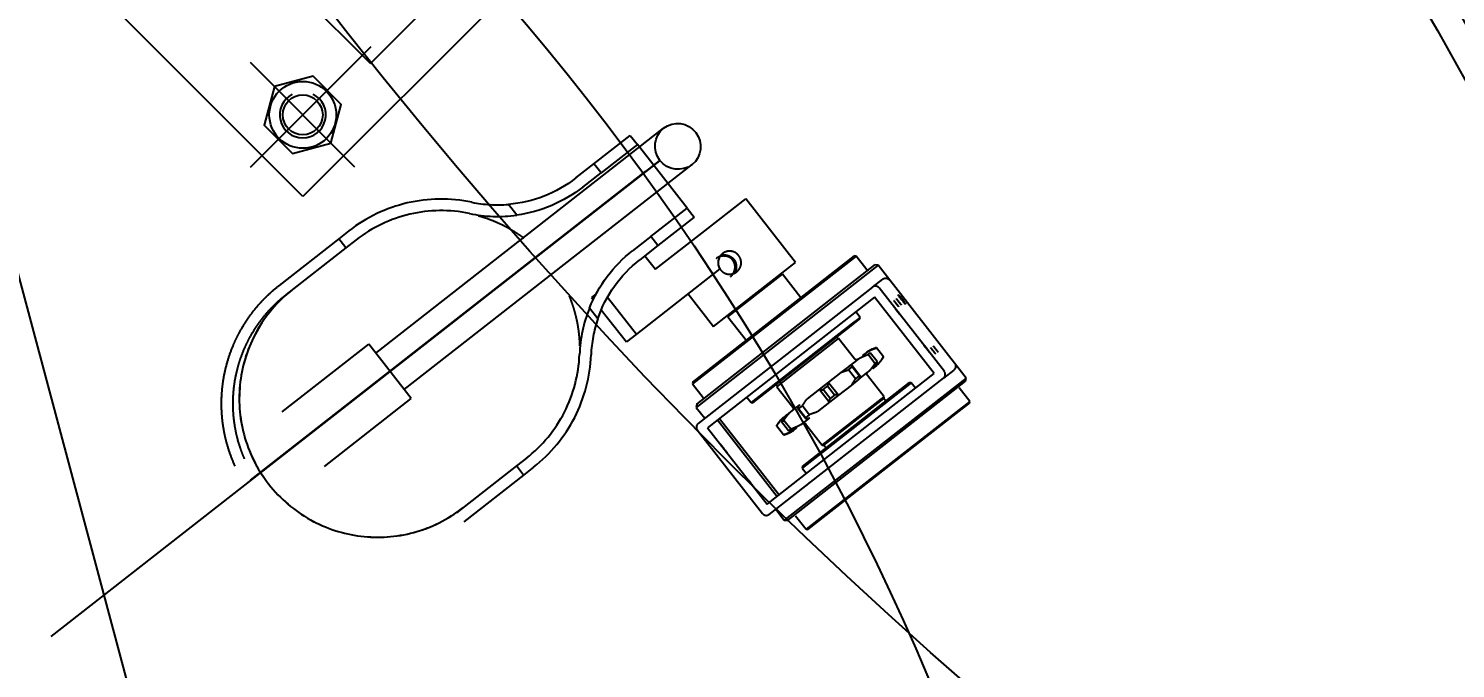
# Model space of a CAD drawing. Header units: millimetres. Extents: x 10462777 to 22643323, y 453826 to 1389191.
# Drawn here: x 11306589 to 11307208, y 595340 to 595618 of the extents above; entities that cross this region are included whole.
import ezdxf

# ---------------------------------------------------------------- set-up
doc = ezdxf.new("R2010")
doc.units = ezdxf.units.MM
doc.header["$LTSCALE"] = 200
doc.header["$MEASUREMENT"] = 0
doc.header["$PDMODE"] = 35
doc.header["$PDSIZE"] = -5
for name, pattern in [('CENTER', [2, 1.25, -0.25, 0.25, -0.25]), ('DASHED', [3.5, 2, -1.5]), ('HIDDEN', [3.75, 2.5, -1.25]), ('PHANTOM', [2.5, 1.25, -0.25, 0.25, -0.25, 0.25, -0.25])]:
    doc.linetypes.add(name, pattern=pattern)
doc.layers.get('DEFPOINTS').update_dxf_attribs({"linetype": 'CONTINUOUS'})
for name, color, linetype in [('1', 1, 'CENTER'), ('7', 7, 'CONTINUOUS'), ('CENTER', 1, 'CONTINUOUS'), ('H', 30, 'CONTINUOUS'), ('HIDDEN', 7, 'HIDDEN')]:
    doc.layers.add(name, color=color, linetype=linetype)
doc.layers.add('203', color=7, linetype='CONTINUOUS', true_color=0xffffff)
doc.layers.add('LAYOUT', color=8, linetype='CONTINUOUS', lineweight=25)
doc.styles.get("Standard").update_dxf_attribs({"font": 'SYMBOL'})
doc.dimstyles.new('ROMANS', dxfattribs={"dimtxt": 2.5, "dimasz": 2.5, "dimexe": 1.25, "dimexo": 0.625, "dimtad": 1, "dimdec": 4, "dimdsep": 46, "dimlunit": 6, "dimtxsty": 'Standard', "dimcen": 2.5, "dimadec": 0, "dimazin": 0, "dimtfac": 1, "dimtdec": 4, "dimtmove": 0, "dimatfit": 3, "dimfxl": 1, "dimtolj": 1, "dimtzin": 0, "dimarcsym": 0})

# ---------------------------------------------------------------- blocks, each defined once
blk = doc.blocks.new('r710ic')
at = {"layer": 'LAYOUT', "color": 3}
blk.add_circle((272041.37, 104232.63), 2050.12, dxfattribs=at)
blk = doc.blocks.new('*D360')
at = {"layer": '7', "color": 1, "lineweight": -2, "transparency": 16777216}
for p, q in [((11304453.19, 596019.11), (11304722.57, 595821.31)), ((11307178.99, 594017.65), (11304752.79, 595799.12)), ((11307209.22, 593995.45), (11307239.45, 593973.26))]:
    blk.add_line(p, q, dxfattribs=at)
at = {"layer": '7', "color": 1, "transparency": 16777216}
for points in [[(11304726.27, 595826.35), (11304718.87, 595816.28), (11304752.79, 595799.12)], [(11307212.92, 594000.49), (11307205.52, 593990.41), (11307178.99, 594017.65)]]:
    blk.add_solid(points, dxfattribs=at)
at = {"layer": 'DEFPOINTS', "color": 0, "transparency": 16777216}
for p in [(11304752.79, 595799.12), (11307178.99, 594017.65)]:
    blk.add_point(p, dxfattribs=at)
at = {"layer": '7', "color": 4, "transparency": 16777216, "insert": (11304555.12, 595990.02), "char_height": 37.5, "attachment_point": 5, "rotation": 323.71145}
blk.add_mtext('\\A1;∅3,010', dxfattribs=at)
blk = doc.blocks.new('A$C08586AF6')
at = {"layer": '7', "color": 71, "linetype": 'PHANTOM'}
blk.add_circle((751, 751), 751, dxfattribs=at)
blk = doc.blocks.new('*D362')
at = {"layer": '7', "color": 1, "lineweight": -2, "transparency": 16777216}
blk.add_line((11306398.77, 595379.02), (11306172.38, 595590.14), dxfattribs=at)
at = {"layer": '7', "color": 1, "transparency": 16777216}
blk.add_solid([(11306176.64, 595594.71), (11306168.12, 595585.56), (11306144.95, 595615.71)], dxfattribs=at)
at = {"layer": 'DEFPOINTS', "color": 0, "transparency": 16777216}
for p in [(11306144.95, 595615.71), (11307243.45, 594591.35)]:
    blk.add_point(p, dxfattribs=at)
at = {"layer": '7', "color": 4, "transparency": 16777216, "insert": (11306348.95, 595475.9), "char_height": 37.5, "attachment_point": 5, "rotation": 317.00029}
blk.add_mtext('\\A1;∅1,502', dxfattribs=at)

msp = doc.modelspace()

# ---------------------------------------------------------------- linework, layer by layer
at = {"layer": '1', "color": 1, "linetype": 'CENTER'}
for p, q in [((11306685.72902, 595557.50695, 0), (11306738.05492, 595609.83285, 0)), ((11306730.98386, 595557.50695, 0), (11306685.72902, 595602.76178, 0))]:
    msp.add_line(p, q, dxfattribs=at)
at = {"layer": '203', "color": 251, "linetype": 'Continuous'}
for p, q in [((11306740.03223, 595476.84172, 0), (11306864.83914, 595574.35157, 0)), ((11306752.3457, 595461.08121, 0), (11306877.15261, 595558.59105, 0)), ((11306815.03006, 595522.74602, 0), (11306838.67072, 595541.21613, 0)), ((11306810.42019, 595519.1444, 0), (11306833.67041, 595537.30946, 0)), ((11306833.67041, 595537.30946, 0), (11306817.96995, 595525.04291, 0)), ((11306818.15205, 595525.18518, 0), (11306772.44677, 595489.47631, 0)), ((11306818.15205, 595525.18518, 0), (11306772.44677, 595489.47631, 0)), ((11306794.96193, 595507.06708, 0), (11306817.96995, 595525.04291, 0)), ((11306803.57541, 595513.79667, 0), (11306812.24365, 595520.56904, 0)), ((11306819.72809, 595526.41652, 0), (11306818.15205, 595525.18518, 0)), ((11306818.15205, 595525.18518, 0), (11306819.72809, 595526.41652, 0)), ((11306725.98762, 595453.17845, 0), (11306810.42019, 595519.1444, 0)), ((11306711.70382, 595442.01871, 0), (11306794.96193, 595507.06708, 0)), ((11306772.44677, 595489.47631, 0), (11306599.07328, 595354.02209, 0)), ((11306772.44677, 595489.47631, 0), (11306599.07328, 595354.02209, 0)), ((11306699.37768, 595451.42411, 0), (11306736.95387, 595480.78185, 0)), ((11306755.42407, 595457.14108, 0), (11306736.95387, 595480.78185, 0)), ((11306709.40068, 595440.21931, 0), (11306736.70048, 595461.54825, 0)), ((11306730.96969, 595457.07086, 0), (11306738.60627, 595463.03721, 0)), ((11306736.70048, 595461.54825, 0), (11306738.97543, 595463.32563, 0)), ((11306730.96969, 595457.07086, 0), (11306707.06802, 595438.39683, 0)), ((11306717.84787, 595427.78334, 0), (11306755.42407, 595457.14108, 0)), ((11306724.76707, 595452.22484, 0), (11306730.33951, 595456.57851, 0))]:
    msp.add_line(p, q, dxfattribs=at)
at = {"layer": '203', "color": 252, "linetype": 'PHANTOM'}
for p, q in [((11306834.60974, 595558.90327, 0), (11306850.37018, 595571.21667, 0)), ((11306850.37018, 595571.21667, 0), (11306853.44853, 595567.27656, 0)), ((11306853.44853, 595567.27656, 0), (11306837.68809, 595554.96316, 0)), ((11306874.99699, 595539.69579, 0), (11306853.44853, 595567.27656, 0)), ((11306826.76076, 595552.77098, 0), (11306834.60974, 595558.90327, 0)), ((11306837.68809, 595554.96316, 0), (11306834.60974, 595558.90327, 0)), ((11306829.83911, 595548.83087, 0), (11306837.68809, 595554.96316, 0)), ((11306801.20406, 595536.6889, 0), (11306797.59209, 595541.312, 0)), ((11306859.23655, 595527.38239, 0), (11306874.99699, 595539.69579, 0)), ((11306874.99699, 595539.69579, 0), (11306878.07534, 595535.75568, 0)), ((11306882.69286, 595529.84552, 0), (11306900.42336, 595543.6981, 0)), ((11306921.97182, 595516.11733, 0), (11306900.42336, 595543.6981, 0)), ((11306878.07534, 595535.75568, 0), (11306862.3149, 595523.44228, 0)), ((11306728.39825, 595529.8558, 0), (11306724.02456, 595526.4387, 0)), ((11306859.23655, 595527.38239, 0), (11306851.38757, 595521.2501, 0)), ((11306862.3149, 595523.44228, 0), (11306859.23655, 595527.38239, 0)), ((11306861.37496, 595513.19015, 0), (11306882.69286, 595529.84552, 0)), ((11306724.02456, 595526.4387, 0), (11306698.12068, 595506.20037, 0)), ((11306727.10291, 595522.49859, 0), (11306701.19903, 595502.26026, 0)), ((11306727.10291, 595522.49859, 0), (11306724.02456, 595526.4387, 0)), ((11306731.4766, 595525.91569, 0), (11306727.10291, 595522.49859, 0)), ((11306862.3149, 595523.44228, 0), (11306854.46592, 595517.30999, 0)), ((11306856.75744, 595519.10032, 0), (11306861.37496, 595513.19015, 0)), ((11306948.32169, 595518.9376, 0), (11306877.39972, 595463.52729, 0)), ((11306877.48589, 595464.22913, 0), (11306947.61985, 595519.02378, 0)), ((11306957.80283, 595514.92376, 0), (11306879.00064, 595453.35674, 0)), ((11306879.17299, 595454.76043, 0), (11306956.39914, 595515.09611, 0)), ((11306904.24132, 595502.26475, 0), (11306921.97182, 595516.11733, 0)), ((11306948.32169, 595518.9376, 0), (11306947.61985, 595519.02378, 0)), ((11306952.93922, 595513.02744, 0), (11306948.32169, 595518.9376, 0)), ((11306957.80283, 595514.92376, 0), (11306956.39914, 595515.09611, 0)), ((11306995.97439, 595466.0664, 0), (11306957.80283, 595514.92376, 0)), ((11306889.2389, 595513.38623, 0), (11306853.00774, 595485.07934, 0)), ((11306901.18092, 595499.23918, 0), (11306916.36949, 595511.10579, 0)), ((11306924.3732, 595500.86151, 0), (11306916.36949, 595511.10579, 0)), ((11306955.44042, 595505.46382, 0), (11306959.8627, 595508.91889, 0)), ((11306835.56982, 595502.54673, 0), (11306833.62108, 595501.02421, 0)), ((11306875.42876, 595502.59657, 0), (11306886.51083, 595488.41217, 0)), ((11306955.44042, 595505.46382, 0), (11306879.79134, 595446.36028, 0)), ((11306886.51083, 595488.41217, 0), (11306904.24132, 595502.26475, 0)), ((11306986.56861, 595468.87009, 0), (11306958.24778, 595505.1191, 0)), ((11306836.29079, 595491.77993, 0), (11306832.67882, 595496.40303, 0)), ((11306833.62108, 595501.02421, 0), (11306834.29699, 595500.15909, 0)), ((11306837.79469, 595495.68224, 0), (11306848.705, 595481.71768, 0)), ((11306840.48723, 595501.10486, 0), (11306853.00774, 595485.07934, 0)), ((11306956.32708, 595501.08041, 0), (11306883.83004, 595444.43952, 0)), ((11306892.72883, 595492.63569, 0), (11306901.18092, 595499.23918, 0)), ((11306982.18523, 595467.98349, 0), (11306956.32708, 595501.08041, 0)), ((11306892.72883, 595492.63569, 0), (11306900.73254, 595482.3914, 0)), ((11306946.18581, 595489.35007, 0), (11306902.76479, 595455.42586, 0)), ((11306946.16397, 595488.69849, 0), (11306949.95993, 595491.66422, 0)), ((11306950.04611, 595492.36607, 0), (11306946.18581, 595489.35007, 0)), ((11306950.04611, 595492.36607, 0), (11306948.1991, 595494.73013, 0)), ((11306949.95993, 595491.66422, 0), (11306950.04611, 595492.36607, 0)), ((11306853.00774, 595485.07934, 0), (11306848.705, 595481.71768, 0)), ((11306903.46664, 595455.33968, 0), (11306946.16397, 595488.69849, 0)), ((11306923.51162, 595469.7315, 0), (11306940.72533, 595483.18032, 0)), ((11306940.72533, 595483.18032, 0), (11306940.02348, 595483.2665, 0)), ((11306947.62083, 595474.35448, 0), (11306940.72533, 595483.18032, 0)), ((11306952.80281, 595477.13404, 0), (11306951.16207, 595475.85216, 0)), ((11306953.47142, 595476.26794, 0), (11306954.46627, 595477.0452, 0)), ((11306957.49029, 595473.17463, 0), (11306954.46627, 595477.0452, 0)), ((11306957.13759, 595479.13226, 0), (11306957.19223, 595479.17496, 0)), ((11306960.16161, 595475.26169, 0), (11306957.13759, 595479.13226, 0)), ((11306960.21323, 595475.30202, 0), (11306957.18921, 595479.17259, 0)), ((11306945.11901, 595471.1308, 0), (11306941.72866, 595468.48197, 0)), ((11306944.99351, 595469.64426, 0), (11306946.66501, 595470.95019, 0)), ((11306949.18798, 595474.30983, 0), (11306945.11902, 595471.13081, 0)), ((11306950.05168, 595466.91457, 0), (11306946.59036, 595471.34485, 0)), ((11306949.68903, 595467.07962, 0), (11306946.66501, 595470.95019, 0)), ((11306956.49544, 595472.39737, 0), (11306953.47142, 595476.26794, 0)), ((11306957.17407, 595471.53909, 0), (11306955.53333, 595470.2572, 0)), ((11306957.49029, 595473.17463, 0), (11306956.49544, 595472.39737, 0)), ((11306957.33589, 595471.66552, 0), (11306957.17407, 595471.53909, 0)), ((11306960.21625, 595475.30439, 0), (11306960.16161, 595475.26169, 0)), ((11306909.68819, 595411.3426, 0), (11306982.18523, 595467.98349, 0)), ((11306910.57485, 595406.95919, 0), (11306986.22393, 595466.06272, 0)), ((11306913.93258, 595462.24754, 0), (11306923.51162, 595469.7315, 0)), ((11306941.72866, 595468.48197, 0), (11306936.27795, 595464.22341, 0)), ((11306948.01753, 595465.7737, 0), (11306944.99351, 595469.64426, 0)), ((11306949.49027, 595465.53585, 0), (11306946.09992, 595462.88701, 0)), ((11306949.68903, 595467.07962, 0), (11306948.01753, 595465.7737, 0)), ((11306949.49028, 595465.53586, 0), (11306953.55924, 595468.71488, 0)), ((11306960.42677, 595457.96362, 0), (11306953.22343, 595467.18348, 0)), ((11306995.97439, 595466.0664, 0), (11306956.3676, 595435.12219, 0)), ((11306956.98739, 595434.33738, 0), (11306995.80204, 595464.66271, 0)), ((11306990.64621, 595469.51779, 0), (11306986.22393, 595466.06272, 0)), ((11306995.80204, 595464.66271, 0), (11306995.97439, 595466.0664, 0)), ((11306877.48589, 595464.22913, 0), (11306877.39972, 595463.52729, 0)), ((11306877.39972, 595463.52729, 0), (11306882.01724, 595457.61712, 0)), ((11306914.01876, 595462.94938, 0), (11306913.93258, 595462.24754, 0)), ((11306913.93258, 595462.24754, 0), (11306920.82809, 595453.42169, 0)), ((11306972.21024, 595463.99728, 0), (11306924.92892, 595427.05707, 0)), ((11306925.01509, 595427.75891, 0), (11306971.50839, 595464.08345, 0)), ((11306932.42356, 595461.21203, 0), (11306927.05163, 595457.01502, 0)), ((11306936.27795, 595464.22341, 0), (11306932.42356, 595461.21203, 0)), ((11306932.42356, 595461.21203, 0), (11306932.51101, 595461.19801, 0)), ((11306932.57033, 595460.98416, 0), (11306936.61483, 595455.80743, 0)), ((11306933.9755, 595461.03605, 0), (11306935.87579, 595462.52072, 0)), ((11306936.99952, 595457.16549, 0), (11306933.9755, 595461.03605, 0)), ((11306938.89981, 595458.65015, 0), (11306935.87579, 595462.52072, 0)), ((11306936.25356, 595464.08619, 0), (11306936.27795, 595464.22341, 0)), ((11306940.45615, 595458.76194, 0), (11306936.35733, 595464.0082, 0)), ((11306940.64921, 595458.62846, 0), (11306936.79482, 595455.61707, 0)), ((11306938.89981, 595458.65015, 0), (11306936.99952, 595457.16549, 0)), ((11306940.64921, 595458.62846, 0), (11306940.51017, 595458.63798, 0)), ((11306946.09992, 595462.88701, 0), (11306940.64921, 595458.62846, 0)), ((11306972.21024, 595463.99728, 0), (11306971.50839, 595464.08345, 0)), ((11306974.05725, 595461.63321, 0), (11306972.21024, 595463.99728, 0)), ((11306997.57531, 595455.89585, 0), (11306992.95778, 595461.80601, 0)), ((11306879.17299, 595454.76043, 0), (11306879.00064, 595453.35674, 0)), ((11306879.00064, 595453.35674, 0), (11306882.69463, 595448.62864, 0)), ((11306900.91778, 595457.78992, 0), (11306902.76479, 595455.42586, 0)), ((11306902.76479, 595455.42586, 0), (11306903.46664, 595455.33968, 0)), ((11306923.76597, 595454.44798, 0), (11306919.91223, 595451.43711, 0)), ((11306923.091, 595452.90409, 0), (11306926.4761, 595448.57136, 0)), ((11306923.36967, 595452.74987, 0), (11306924.98955, 595454.01546, 0)), ((11306926.39369, 595448.8793, 0), (11306923.36967, 595452.74987, 0)), ((11306928.01357, 595450.1449, 0), (11306924.98955, 595454.01546, 0)), ((11306936.79482, 595455.61707, 0), (11306931.42289, 595451.42006, 0)), ((11306933.63403, 595437.03083, 0), (11306960.42677, 595457.96362, 0)), ((11306934.33587, 595436.94466, 0), (11306960.3406, 595457.26177, 0)), ((11306934.33587, 595436.94466, 0), (11306960.3406, 595457.26177, 0)), ((11306960.3406, 595457.26177, 0), (11306960.42677, 595457.96362, 0)), ((11306961.2641, 595456.07974, 0), (11306960.3406, 595457.26177, 0)), ((11306991.76302, 595450.72028, 0), (11306997.48913, 595455.194, 0)), ((11306997.57531, 595455.89585, 0), (11306991.78486, 595451.37186, 0)), ((11306997.48913, 595455.194, 0), (11306997.57531, 595455.89585, 0)), ((11306888.22931, 595447.8766, 0), (11306914.08746, 595414.77968, 0)), ((11306889.09793, 595448.55525, 0), (11306914.95608, 595415.45832, 0)), ((11306916.01783, 595447.00599, 0), (11306916.92327, 595447.71339, 0)), ((11306919.04185, 595443.13542, 0), (11306916.01783, 595447.00599, 0)), ((11306918.10949, 595450.02865, 0), (11306916.77275, 595448.98427, 0)), ((11306919.94729, 595443.84282, 0), (11306916.92327, 595447.71339, 0)), ((11306919.91223, 595451.43711, 0), (11306918.07571, 595450.00226, 0)), ((11306928.13723, 595448.85302, 0), (11306924.28349, 595445.84215, 0)), ((11306928.01357, 595450.1449, 0), (11306926.39369, 595448.8793, 0)), ((11306926.43069, 595446.25069, 0), (11306933.63403, 595437.03083, 0)), ((11306991.78486, 595451.37186, 0), (11306926.65333, 595400.48553, 0)), ((11306927.35518, 595400.39935, 0), (11306991.76302, 595450.72028, 0)), ((11306879.44666, 595443.55292, 0), (11306907.76749, 595407.30391, 0)), ((11306883.83004, 595444.43952, 0), (11306909.68819, 595411.3426, 0)), ((11306916.86231, 595441.43257, 0), (11306913.83829, 595445.30314, 0)), ((11306919.94729, 595443.84282, 0), (11306919.04185, 595443.13542, 0)), ((11306921.08689, 595443.34469, 0), (11306921.14401, 595443.38932, 0)), ((11306922.44698, 595444.40732, 0), (11306921.14401, 595443.38932, 0)), ((11306956.3676, 595435.12219, 0), (11306917.17219, 595404.49938, 0)), ((11306918.57589, 595404.32702, 0), (11306956.98739, 595434.33738, 0)), ((11306933.63403, 595437.03083, 0), (11306934.33587, 595436.94466, 0)), ((11306934.33587, 595436.94466, 0), (11306935.25938, 595435.76262, 0)), ((11306800.98334, 595427.93596, 0), (11306775.07946, 595407.69763, 0)), ((11306805.35702, 595431.35305, 0), (11306800.98334, 595427.93596, 0)), ((11306804.06169, 595423.99585, 0), (11306800.98334, 595427.93596, 0)), ((11306925.01509, 595427.75891, 0), (11306924.92892, 595427.05707, 0)), ((11306804.06169, 595423.99585, 0), (11306778.15781, 595403.75752, 0)), ((11306808.43537, 595427.41294, 0), (11306804.06169, 595423.99585, 0)), ((11306924.92892, 595427.05707, 0), (11306926.77593, 595424.693, 0)), ((11306913.4782, 595409.22747, 0), (11306917.17219, 595404.49938, 0)), ((11306917.17219, 595404.49938, 0), (11306918.57589, 595404.32702, 0)), ((11306922.03581, 595406.39569, 0), (11306926.65333, 595400.48553, 0)), ((11306926.65333, 595400.48553, 0), (11306927.35518, 595400.39935, 0))]:
    msp.add_line(p, q, dxfattribs=at)
at = {"layer": '203', "color": 5, "linetype": 'DASHED'}
for p, q in [((11306685.76002, 595421.7492, 0), (11306863.06496, 595560.275, 0)), ((11306863.06496, 595560.275, 0), (11306685.76002, 595421.7492, 0)), ((11306685.76002, 595421.7492, 0), (11306857.1548, 595555.65747, 0)), ((11306685.76002, 595421.7492, 0), (11306843.36441, 595544.88324, 0))]:
    msp.add_line(p, q, dxfattribs=at)
at = {"layer": '203', "color": 1, "linetype": 'CENTER'}
for p, q in [((11306802.10384, 595512.64695, 0), (11306827.69408, 595532.64024, 0)), ((11306813.73022, 595521.73047, 0), (11306769.91296, 595487.49668, 0)), ((11306718.17965, 595447.07819, 0), (11306802.10384, 595512.64695, 0))]:
    msp.add_line(p, q, dxfattribs=at)
at = {"layer": '203', "color": 3, "linetype": 'Continuous'}
msp.add_line((11306777.74841, 595493.6184, 0), (11306808.42058, 595517.58213, 0), dxfattribs=at)
at = {"layer": '203', "color": 252, "linetype": 'PHANTOM', "extrusion": (0, 0, -1)}
for centre, radius, start, end in [((-11306792.8989, 595596.11218, 0), 55.00078, 231.99999996, 265.10502224), ((-11306792.8989, 595596.11218, 0), 60.00085, 231.99999996, 262.04372615), ((-11306888.32778, 595473.96878, 0), 60.00085, 21.95627407, 51.99999996), ((-11306888.32778, 595473.96878, 0), 55.00078, 18.89497775, 51.99999996), ((-11306948.40886, 595474.97015, 0), 1.00001, 231.99999996, 322), ((-11306954.01146, 595467.79915, 0), 1.00001, 322, 51.99999996), ((-11306920.04007, 595452.80602, 0), 1.00001, 142, 231.99999996), ((-11306925.64267, 595445.63502, 0), 1.00001, 51.99999996, 142)]:
    msp.add_arc(centre, radius, start, end, dxfattribs=at)
at = {"layer": '203', "color": 252, "linetype": 'PHANTOM'}
for centre, radius, start, end in [((11306768.41681, 595478.63437, 0), 65.00092, 78.22818473, 128.00000004), ((11306792.8989, 595596.11218, 0), 55.00078, 258.22818473, 274.89497776), ((11306768.41681, 595478.63437, 0), 60.00085, 78.22818473, 128.00000004), ((11306792.8989, 595596.11218, 0), 60.00085, 258.22818473, 277.95627385), ((11306893.46709, 595516.05514, 0), 5.00007, 128.00000004, 212.26082951), ((11306740.83604, 595457.08591, 0), 60.00085, 128.00000004, 308.00000004), ((11306888.32778, 595473.96878, 0), 60.00085, 158.04372593, 177.77181532), ((11306888.32778, 595473.96878, 0), 55.00078, 161.10502225, 177.77181532), ((11306960.77398, 595465.64068, 0), 14.0002, 104.82309254, 123.90395628), ((11306768.41681, 595478.63437, 0), 60.00085, 308.00000004, 357.77181532), ((11306768.41681, 595478.63437, 0), 65.00092, 308.00000004, 357.77181532), ((11306947.95051, 595482.05398, 0), 14.0002, 312.09604376, 331.26889827), ((11306926.10102, 595438.55119, 0), 14.0002, 132.09604376, 151.29296292), ((11306913.27754, 595454.96449, 0), 14.0002, 284.82309254, 303.90395628)]:
    msp.add_arc(centre, radius, start, end, dxfattribs=at)
at = {"layer": '203', "color": 251, "linetype": 'Continuous'}
msp.add_ellipse((11306870.99588, 595566.47131, 0), major_axis=(6.15673, -7.88026), ratio=0.98481, dxfattribs=at)
at = {"layer": '203', "color": 252, "linetype": 'PHANTOM'}
for centre, major_axis, ratio, start_param, end_param in [((11306740.77448, 595457.03781, 0), (36.94021, -47.28132), 0.998782025, 3.141592654, 6.283185307), ((11306956.67176, 595503.88778, 0), (1.23134, -1.57604), 0.999986374, 1.570796327, 3.141592654), ((11306984.99259, 595467.63877, 0), (1.23134, -1.57604), 0.999986374, 0, 1.570796327), ((11306881.02268, 595444.78424, 0), (1.23134, -1.57604), 0.999986374, 3.141592654, 4.71238898), ((11306909.34351, 595408.53523, 0), (1.23134, -1.57604), 0.999986374, 4.71238898, 6.283185307)]:
    msp.add_ellipse(centre, major_axis=major_axis, ratio=ratio, start_param=start_param, end_param=end_param, dxfattribs=at)
for centre, major_axis in [((11306968.06161, 595500.09614, 0), (1.53918, -1.97005)), ((11306968.22616, 595500.2247, 0), (1.53918, -1.97005)), ((11306965.73802, 595498.28076, 0), (-1.01586, 1.30024)), ((11306966.3132, 595494.92302, 0), (-1.53918, 1.97005)), ((11306966.8076, 595499.1164, 0), (-1.01586, 1.30024)), ((11306978.6266, 595479.16258, 0), (-1.53918, 1.97005)), ((11306981.74545, 595477.79219, 0), (-1.01586, 1.30024)), ((11306982.81503, 595478.62783, 0), (-1.01586, 1.30024)), ((11306890.66412, 595435.81949, 0), (-1.53918, 1.97005)), ((11306902.97753, 595420.05905, 0), (-1.53918, 1.97005))]:
    msp.add_ellipse(centre, major_axis=major_axis, ratio=0.005220355, dxfattribs=at)
for points, knots in [([(11306784.43289, 595536.45813, 0), (11306784.77686, 595536.36286, 0), (11306785.15361, 595536.25528, 0), (11306785.9843, 595536.00748, 0), (11306786.4382, 595535.8673, 0), (11306787.43825, 595535.54275, 0), (11306787.98432, 595535.35847, 0), (11306789.18883, 595534.92855, 0), (11306789.84714, 595534.68308, 0), (11306790.94008, 595534.24874, 0), (11306791.32205, 595534.09285, 0), (11306791.92508, 595533.83864, 0), (11306792.13112, 595533.75049, 0), (11306792.55331, 595533.56692, 0), (11306792.76952, 595533.47146, 0), (11306793.43451, 595533.17292, 0), (11306793.89961, 595532.95771, 0), (11306794.87978, 595532.48703, 0), (11306795.39484, 595532.2316, 0), (11306796.48332, 595531.66972, 0), (11306797.0567, 595531.36334, 0), (11306797.96918, 595530.85392, 0), (11306798.28233, 595530.67562, 0), (11306798.92702, 595530.3003, 0), (11306799.25798, 595530.10362, 0), (11306800.2791, 595529.48249, 0), (11306800.99727, 595529.02744, 0), (11306802.14401, 595528.26087, 0), (11306802.53789, 595527.99126, 0), (11306803.35213, 595527.41831, 0), (11306803.77249, 595527.11502, 0), (11306804.20824, 595526.79115, 0)], [0, 0, 0, 0, 0.125, 0.125, 0.25, 0.25, 0.375, 0.375, 0.5, 0.5, 0.5625, 0.5625, 0.59375, 0.59375, 0.625, 0.625, 0.6875, 0.6875, 0.75, 0.75, 0.8125, 0.8125, 0.84375, 0.84375, 0.875, 0.875, 0.9375, 0.9375, 0.96875, 0.96875, 1, 1, 1, 1]), ([(11306889.2389, 595513.38623, 0), (11306889.37435, 595513.17163, 0), (11306889.5243, 595512.97006, 0), (11306889.85197, 595512.59187, 0), (11306890.0297, 595512.41525, 0), (11306890.31769, 595512.16954, 0), (11306890.41743, 595512.09078, 0), (11306890.62069, 595511.94241, 0), (11306890.7246, 595511.87243, 0), (11306891.04304, 595511.67483, 0), (11306891.26425, 595511.55947, 0), (11306891.60964, 595511.41119, 0), (11306891.72749, 595511.36575, 0), (11306891.96564, 595511.28416, 0), (11306892.08554, 595511.2481, 0), (11306892.44768, 595511.15373, 0), (11306892.69235, 595511.10916, 0), (11306893.06436, 595511.06975, 0), (11306893.18921, 595511.06121, 0), (11306893.44064, 595511.05355, 0), (11306893.56682, 595511.05449, 0), (11306893.94183, 595511.07137, 0), (11306894.18907, 595511.10119, 0), (11306894.55593, 595511.17347, 0), (11306894.67755, 595511.20217, 0), (11306894.91943, 595511.26899, 0), (11306895.0402, 595511.3073, 0), (11306895.39653, 595511.43543, 0), (11306895.62509, 595511.53781, 0), (11306896.06477, 595511.7755, 0), (11306896.27589, 595511.91081, 0), (11306896.579, 595512.13943, 0), (11306896.67739, 595512.2197, 0), (11306896.86625, 595512.38604, 0), (11306896.95713, 595512.4724, 0), (11306897.21933, 595512.74093, 0), (11306897.38025, 595512.93245, 0), (11306897.60049, 595513.23883, 0), (11306897.67063, 595513.34463, 0), (11306897.80183, 595513.55982, 0), (11306897.86299, 595513.66927, 0), (11306898.0335, 595514.00305, 0), (11306898.12995, 595514.23278, 0), (11306898.28842, 595514.70681, 0), (11306898.35055, 595514.95287, 0), (11306898.4361, 595515.44513, 0), (11306898.46022, 595515.69265, 0), (11306898.4687, 595516.06616, 0), (11306898.46689, 595516.19103, 0), (11306898.45379, 595516.44156, 0), (11306898.44241, 595516.56766, 0), (11306898.39442, 595516.94127, 0), (11306898.34407, 595517.18561, 0), (11306898.20742, 595517.66515, 0), (11306898.12113, 595517.90036, 0), (11306897.91081, 595518.36127, 0), (11306897.78927, 595518.58141, 0), (11306897.5156, 595519.00011, 0), (11306897.36333, 595519.19897, 0), (11306897.11115, 595519.48113, 0), (11306897.02278, 595519.57276, 0), (11306896.84091, 595519.74756, 0), (11306896.74715, 595519.83106, 0), (11306896.4576, 595520.07014, 0), (11306896.25357, 595520.21436, 0), (11306895.93092, 595520.40783, 0), (11306895.8203, 595520.46865, 0), (11306895.59463, 595520.58175, 0), (11306895.48039, 595520.63367, 0), (11306895.13352, 595520.77596, 0), (11306894.89678, 595520.85294, 0), (11306894.53334, 595520.94179, 0), (11306894.4108, 595520.96695, 0), (11306894.16285, 595521.00816, 0), (11306894.03762, 595521.02413, 0), (11306893.66375, 595521.0576, 0), (11306893.41492, 595521.06113, 0), (11306893.04214, 595521.03867, 0), (11306892.91796, 595521.02654, 0), (11306892.66974, 595520.99281, 0), (11306892.54522, 595520.97111, 0), (11306892.17539, 595520.89205, 0), (11306891.93549, 595520.82139, 0), (11306891.46851, 595520.6452, 0), (11306891.24144, 595520.53967, 0), (11306890.91079, 595520.3542, 0), (11306890.80233, 595520.28784, 0), (11306890.59148, 595520.14752, 0), (11306890.48876, 595520.07339, 0), (11306890.38874, 595519.99525, 0)], [0, 0, 0, 0, 0.03125, 0.03125, 0.0625, 0.0625, 0.078125, 0.078125, 0.09375, 0.09375, 0.125, 0.125, 0.140625, 0.140625, 0.15625, 0.15625, 0.1875, 0.1875, 0.203125, 0.203125, 0.21875, 0.21875, 0.25, 0.25, 0.265625, 0.265625, 0.28125, 0.28125, 0.3125, 0.3125, 0.34375, 0.34375, 0.359375, 0.359375, 0.375, 0.375, 0.40625, 0.40625, 0.421875, 0.421875, 0.4375, 0.4375, 0.46875, 0.46875, 0.5, 0.5, 0.53125, 0.53125, 0.546875, 0.546875, 0.5625, 0.5625, 0.59375, 0.59375, 0.625, 0.625, 0.65625, 0.65625, 0.6875, 0.6875, 0.703125, 0.703125, 0.71875, 0.71875, 0.75, 0.75, 0.765625, 0.765625, 0.78125, 0.78125, 0.8125, 0.8125, 0.828125, 0.828125, 0.84375, 0.84375, 0.875, 0.875, 0.890625, 0.890625, 0.90625, 0.90625, 0.9375, 0.9375, 0.96875, 0.96875, 0.984375, 0.984375, 1, 1, 1, 1]), ([(11306893.85097, 595510.00987, 0), (11306893.85324, 595510.01164, 0), (11306894.09521, 595510.20108, 0), (11306894.56698, 595510.65228, 0), (11306895.12045, 595511.44135, 0), (11306895.54443, 595512.36285, 0), (11306895.7615, 595513.20866, 0), (11306895.83414, 595513.94828, 0), (11306895.82875, 595514.48354, 0), (11306895.77958, 595514.94626, 0), (11306895.65876, 595515.57013, 0), (11306895.3915, 595516.32564, 0), (11306894.87149, 595517.16137, 0), (11306894.18472, 595517.86532, 0), (11306893.3876, 595518.3896, 0), (11306892.44778, 595518.77192, 0), (11306891.60422, 595518.93847, 0), (11306890.8615, 595518.96707, 0), (11306890.33915, 595518.93662, 0), (11306889.86652, 595518.86565, 0), (11306889.23544, 595518.71653, 0), (11306888.48269, 595518.42542, 0), (11306887.93388, 595518.07731, 0), (11306887.69415, 595517.89, 0)], [0, 0, 0, 0, 0.000564383, 0.060175953, 0.125146132, 0.181868232, 0.25012518, 0.2880658, 0.321640014, 0.350853609, 0.375716291, 0.441421244, 0.500467926, 0.5594199, 0.624949541, 0.678693987, 0.750057763, 0.785611024, 0.818338335, 0.848251039, 0.875364211, 0.940418287, 1, 1, 1, 1]), ([(11306889.73574, 595519.31813, 0), (11306889.94124, 595519.36153, 0), (11306890.51857, 595519.45421, 0), (11306891.47989, 595519.46996, 0), (11306892.58248, 595519.28557, 0), (11306893.62266, 595518.88712, 0), (11306894.55544, 595518.2992, 0), (11306895.32762, 595517.5193, 0), (11306895.90188, 595516.58214, 0), (11306896.24941, 595515.53278, 0), (11306896.38752, 595514.4241, 0), (11306896.30095, 595513.3078, 0), (11306896.04964, 595512.36115, 0), (11306895.81172, 595511.80799, 0), (11306895.71093, 595511.60412, 0)], [0, 0, 0, 0, 0.05096107, 0.141532163, 0.231735108, 0.320690829, 0.410561906, 0.497494277, 0.58444775, 0.674675854, 0.76390874, 0.854292644, 0.944806051, 1, 1, 1, 1]), ([(11306959.8627, 595508.91889, 0), (11306960.13254, 595509.12971, 0), (11306960.41819, 595509.24991, 0), (11306960.9752, 595509.37254, 0), (11306961.24607, 595509.37318, 0), (11306962.00053, 595509.24323, 0), (11306962.42865, 595508.98195, 0), (11306962.72766, 595508.61916, 0)], [0, 0, 0, 0, 0.25, 0.25, 0.5, 0.5, 1, 1, 1, 1]), ([(11306679.06297, 595427.85904, 0), (11306678.31004, 595429.49927, 0), (11306677.62693, 595431.16726, 0), (11306676.40001, 595434.55863, 0), (11306675.85618, 595436.282, 0), (11306675.14684, 595438.90936, 0), (11306674.92814, 595439.7922, 0), (11306674.6272, 595441.12725, 0), (11306674.53131, 595441.57455, 0), (11306674.3494, 595442.46901, 0), (11306674.2633, 595442.91644, 0), (11306673.85694, 595445.15458, 0), (11306673.6088, 595446.94826, 0), (11306673.26273, 595450.54179, 0), (11306673.16481, 595452.34165, 0), (11306673.11868, 595455.94751, 0), (11306673.17048, 595457.75352, 0), (11306673.36244, 595460.46723, 0), (11306673.4455, 595461.37258, 0), (11306673.59918, 595462.73181, 0), (11306673.65533, 595463.18562, 0), (11306673.77703, 595464.0907, 0), (11306673.84254, 595464.54181, 0), (11306674.19318, 595466.79035, 0), (11306674.54745, 595468.56667, 0), (11306675.39984, 595472.07539, 0), (11306675.89797, 595473.80779, 0), (11306677.0375, 595477.22886, 0), (11306677.67891, 595478.91753, 0), (11306678.75028, 595481.41717, 0), (11306679.12564, 595482.24482, 0), (11306679.71649, 595483.47781, 0), (11306679.91824, 595483.88772, 0), (11306680.33036, 595484.70319, 0), (11306680.54035, 595485.10803, 0), (11306681.60979, 595487.11794, 0), (11306682.52757, 595488.68015, 0), (11306684.48439, 595491.71548, 0), (11306685.52345, 595493.1886, 0), (11306687.72225, 595496.04616, 0), (11306688.882, 595497.4306, 0), (11306690.71359, 595499.43969, 0), (11306691.33948, 595500.09811, 0), (11306692.62243, 595501.39203, 0), (11306693.28034, 595502.02825, 0), (11306695.28983, 595503.89096, 0), (11306696.67996, 595505.07475, 0), (11306698.12068, 595506.20037, 0)], [0, 0, 0, 0, 0.0625, 0.0625, 0.125, 0.125, 0.15625, 0.15625, 0.171875, 0.171875, 0.1875, 0.1875, 0.25, 0.25, 0.3125, 0.3125, 0.375, 0.375, 0.40625, 0.40625, 0.421875, 0.421875, 0.4375, 0.4375, 0.5, 0.5, 0.5625, 0.5625, 0.625, 0.625, 0.65625, 0.65625, 0.671875, 0.671875, 0.6875, 0.6875, 0.75, 0.75, 0.8125, 0.8125, 0.875, 0.875, 0.90625, 0.90625, 0.9375, 0.9375, 1, 1, 1, 1]), ([(11306683.12425, 595431.03207, 0), (11306682.79437, 595431.78994, 0), (11306682.48023, 595432.55449, 0), (11306681.88473, 595434.09325, 0), (11306681.60313, 595434.86802, 0), (11306680.80664, 595437.20844, 0), (11306680.33995, 595438.79017, 0), (11306679.73724, 595441.19523, 0), (11306679.5529, 595442.00115, 0), (11306679.21822, 595443.61693, 0), (11306679.0677, 595444.42746, 0), (11306678.66644, 595446.86694, 0), (11306678.46592, 595448.50377, 0), (11306678.26644, 595450.97492, 0), (11306678.21697, 595451.80033, 0), (11306678.15222, 595453.44924, 0), (11306678.13688, 595454.27351, 0), (11306678.14177, 595456.74579, 0), (11306678.21282, 595458.39326, 0), (11306678.38707, 595460.45169, 0), (11306678.42622, 595460.86347, 0), (11306678.51291, 595461.6851, 0), (11306678.56046, 595462.09516, 0), (11306678.7157, 595463.3231, 0), (11306678.83596, 595464.13873, 0), (11306679.24687, 595466.57666, 0), (11306679.58755, 595468.19001, 0), (11306680.09749, 595470.19168, 0), (11306680.20374, 595470.59144, 0), (11306680.42422, 595471.38774, 0), (11306680.53849, 595471.78446, 0), (11306680.89333, 595472.9703, 0), (11306681.14594, 595473.75513, 0), (11306681.95172, 595476.09248, 0), (11306682.55276, 595477.6279, 0), (11306683.38447, 595479.51845, 0), (11306683.55493, 595479.89532, 0), (11306683.90325, 595480.64467, 0), (11306684.08114, 595481.01726, 0), (11306684.62598, 595482.12878, 0), (11306685.00409, 595482.86149, 0), (11306686.18286, 595485.03477, 0), (11306687.02791, 595486.45056, 0), (11306688.15874, 595488.17868, 0), (11306688.38884, 595488.52249, 0), (11306688.85528, 595489.20413, 0), (11306689.09165, 595489.54201, 0), (11306689.81016, 595490.5469, 0), (11306690.30167, 595491.20518, 0), (11306691.8132, 595493.14554, 0), (11306693.92717, 595495.64083, 0), (11306696.236, 595497.95456, 0), (11306698.64311, 595500.17674, 0), (11306699.89579, 595501.24205, 0), (11306701.19903, 595502.26026, 0)], [0, 0, 0, 0, 0.03125, 0.03125, 0.0625, 0.0625, 0.125, 0.125, 0.15625, 0.15625, 0.1875, 0.1875, 0.25, 0.25, 0.28125, 0.28125, 0.3125, 0.3125, 0.375, 0.375, 0.390625, 0.390625, 0.40625, 0.40625, 0.4375, 0.4375, 0.5, 0.5, 0.515625, 0.515625, 0.53125, 0.53125, 0.5625, 0.5625, 0.625, 0.625, 0.640625, 0.640625, 0.65625, 0.65625, 0.6875, 0.6875, 0.75, 0.75, 0.765625, 0.765625, 0.78125, 0.78125, 0.8125, 0.8125, 0.875, 0.9375, 0.9375, 1, 1, 1, 1]), ([(11306823.80186, 595501.71246, 0), (11306824.01038, 595501.21203, 0), (11306824.20386, 595500.72869, 0), (11306824.47532, 595500.02617, 0), (11306824.56259, 595499.79593, 0), (11306824.73063, 595499.3446, 0), (11306824.81151, 595499.12323, 0), (11306825.20168, 595498.0363, 0), (11306825.4689, 595497.22983, 0), (11306825.9409, 595495.71395, 0), (11306826.14544, 595495.00476, 0), (11306826.5086, 595493.66528, 0), (11306826.66712, 595493.03509, 0), (11306826.87885, 595492.13941, 0), (11306826.94509, 595491.84897, 0), (11306827.06963, 595491.28479, 0), (11306827.12795, 595491.01091, 0), (11306827.29261, 595490.21187, 0), (11306827.38871, 595489.7092, 0), (11306827.64556, 595488.27791, 0), (11306827.77532, 595487.42538, 0), (11306827.98439, 595485.87439, 0), (11306828.0634, 595485.17627, 0), (11306828.15789, 595484.22077, 0), (11306828.18531, 595483.91765, 0), (11306828.23364, 595483.33905, 0), (11306828.25453, 595483.06364, 0), (11306828.30939, 595482.27564, 0), (11306828.33562, 595481.80081, 0), (11306828.37514, 595480.93427, 0), (11306828.38837, 595480.54263, 0), (11306828.3976, 595480.18587, 0)], [0, 0, 0, 0, 0.03125, 0.03125, 0.046875, 0.046875, 0.0625, 0.0625, 0.125, 0.125, 0.1875, 0.1875, 0.25, 0.25, 0.28125, 0.28125, 0.3125, 0.3125, 0.375, 0.375, 0.5, 0.5, 0.625, 0.625, 0.6875, 0.6875, 0.75, 0.75, 0.875, 0.875, 1, 1, 1, 1]), ([(11306952.80281, 595477.13404, 0), (11306952.88965, 595477.1927, 0), (11306952.97789, 595477.25091, 0), (11306953.15729, 595477.36631, 0), (11306953.24888, 595477.42375, 0), (11306953.5237, 595477.59154, 0), (11306953.70774, 595477.69794, 0), (11306953.89268, 595477.79891, 0)], [0, 0, 0, 0, 0.25, 0.25, 0.5, 0.5, 1, 1, 1, 1]), ([(11306953.89268, 595477.79891, 0), (11306954.17032, 595477.9505, 0), (11306954.45168, 595478.09256, 0), (11306954.87873, 595478.29265, 0), (11306955.02232, 595478.35734, 0), (11306955.3094, 595478.48178, 0), (11306955.45098, 595478.54073, 0), (11306955.73027, 595478.65273, 0), (11306955.86798, 595478.70578, 0), (11306956.13936, 595478.80646, 0), (11306956.27354, 595478.85426, 0), (11306956.66582, 595478.98881, 0), (11306956.91071, 595479.06579, 0), (11306957.13759, 595479.13226, 0)], [0, 0, 0, 0, 0.25, 0.25, 0.375, 0.375, 0.5, 0.5, 0.625, 0.625, 0.75, 0.75, 1, 1, 1, 1]), ([(11306945.64888, 595471.35815, 0), (11306945.53063, 595471.30986, 0), (11306945.42758, 595471.26666, 0), (11306945.25094, 595471.19061, 0), (11306945.17736, 595471.15775, 0), (11306945.11901, 595471.1308, 0)], [0, 0, 0, 0, 0.5, 0.5, 1, 1, 1, 1]), ([(11306946.66501, 595470.95019, 0), (11306946.68388, 595471.07576, 0), (11306946.67346, 595471.1814, 0), (11306946.60007, 595471.35096, 0), (11306946.5357, 595471.41496, 0), (11306946.36023, 595471.49039, 0), (11306946.24935, 595471.50303, 0), (11306945.97977, 595471.47265, 0), (11306945.82411, 595471.42971, 0), (11306945.64888, 595471.35815, 0)], [0, 0, 0, 0, 0.25, 0.25, 0.5, 0.5, 0.75, 0.75, 1, 1, 1, 1]), ([(11306949.18798, 595474.30983, 0), (11306949.35642, 595474.42279, 0), (11306949.52059, 595474.52643, 0), (11306949.84143, 595474.71514, 0), (11306949.99809, 595474.80022, 0), (11306950.15104, 595474.87563, 0)], [0, 0, 0, 0, 0.5, 0.5, 1, 1, 1, 1]), ([(11306950.15104, 595474.87563, 0), (11306950.37765, 595474.98734, 0), (11306950.62309, 595475.10134, 0), (11306951.14873, 595475.33392, 0), (11306951.43149, 595475.45347, 0), (11306952.00378, 595475.68817, 0), (11306952.29753, 595475.80517, 0), (11306952.89029, 595476.03904, 0), (11306953.18314, 595476.1535, 0), (11306953.47142, 595476.26794, 0)], [0, 0, 0, 0, 0.25, 0.25, 0.5, 0.5, 0.75, 0.75, 1, 1, 1, 1]), ([(11306952.12571, 595476.4184, 0), (11306951.95193, 595476.32673, 0), (11306951.78856, 595476.23641, 0), (11306951.48197, 595476.05883, 0), (11306951.33875, 595475.97156, 0), (11306951.20586, 595475.88637, 0)], [0, 0, 0, 0, 0.5, 0.5, 1, 1, 1, 1]), ([(11306956.49544, 595472.39737, 0), (11306956.31458, 595472.14523, 0), (11306956.13357, 595471.89003, 0), (11306955.76709, 595471.37681, 0), (11306955.57962, 595471.11604, 0), (11306955.2134, 595470.61741, 0), (11306955.03313, 595470.3773, 0), (11306954.6765, 595469.91842, 0), (11306954.50446, 595469.70534, 0), (11306954.34121, 595469.51245, 0)], [0, 0, 0, 0, 0.25, 0.25, 0.5, 0.5, 0.75, 0.75, 1, 1, 1, 1]), ([(11306955.57711, 595470.29141, 0), (11306955.63373, 595470.34483, 0), (11306955.69194, 595470.40104, 0), (11306955.8115, 595470.51922, 0), (11306955.87314, 595470.5815, 0), (11306956.05965, 595470.77414, 0), (11306956.1866, 595470.91071, 0), (11306956.31588, 595471.05523, 0)], [0, 0, 0, 0, 0.25, 0.25, 0.5, 0.5, 1, 1, 1, 1]), ([(11306956.31588, 595471.05523, 0), (11306956.50996, 595471.27219, 0), (11306956.67987, 595471.4827, 0), (11306956.97516, 595471.89149, 0), (11306957.10078, 595472.09102, 0), (11306957.29763, 595472.45723, 0), (11306957.37112, 595472.62715, 0), (11306957.4684, 595472.9324, 0), (11306957.49145, 595473.06475, 0), (11306957.49029, 595473.17463, 0)], [0, 0, 0, 0, 0.25, 0.25, 0.5, 0.5, 0.75, 0.75, 1, 1, 1, 1]), ([(11306958.08285, 595472.43574, 0), (11306957.93824, 595472.27866, 0), (11306957.79004, 595472.12556, 0), (11306957.48697, 595471.82682, 0), (11306957.33208, 595471.68119, 0), (11306957.17407, 595471.53909, 0)], [0, 0, 0, 0, 0.5, 0.5, 1, 1, 1, 1]), ([(11306960.16161, 595475.26169, 0), (11306960.04218, 595475.05755, 0), (11306959.90882, 595474.83958, 0), (11306959.6859, 595474.49525, 0), (11306959.60776, 595474.37753, 0), (11306959.443, 595474.13633, 0), (11306959.35752, 595474.01453, 0), (11306959.09326, 595473.64869, 0), (11306958.90599, 595473.40311, 0), (11306958.60568, 595473.03329, 0), (11306958.50312, 595472.91078, 0), (11306958.29547, 595472.67044, 0), (11306958.19, 595472.55213, 0), (11306958.08285, 595472.43574, 0)], [0, 0, 0, 0, 0.25, 0.25, 0.375, 0.375, 0.5, 0.5, 0.75, 0.75, 0.875, 0.875, 1, 1, 1, 1]), ([(11306991.04849, 595472.37015, 0), (11306991.32817, 595471.99226, 0), (11306991.47811, 595471.51365, 0), (11306991.42168, 595470.75016, 0), (11306991.35553, 595470.48749, 0), (11306991.10179, 595469.9767, 0), (11306990.91605, 595469.72861, 0), (11306990.64621, 595469.51779, 0)], [0, 0, 0, 0, 0.5, 0.5, 0.75, 0.75, 1, 1, 1, 1]), ([(11306942.33112, 595468.76603, 0), (11306942.45445, 595468.79706, 0), (11306942.60833, 595468.83953, 0), (11306942.88146, 595468.91935, 0), (11306942.97992, 595468.94879, 0), (11306943.19004, 595469.01311, 0), (11306943.30027, 595469.04755, 0), (11306943.53039, 595469.12114, 0), (11306943.6503, 595469.16028, 0), (11306943.89952, 595469.24365, 0), (11306944.02937, 595469.28807, 0), (11306944.42945, 595469.42871, 0), (11306944.70667, 595469.53095, 0), (11306944.99351, 595469.64426, 0)], [0, 0, 0, 0, 0.25, 0.25, 0.375, 0.375, 0.5, 0.5, 0.625, 0.625, 0.75, 0.75, 1, 1, 1, 1]), ([(11306948.01753, 595465.7737, 0), (11306947.83811, 595465.52269, 0), (11306947.67274, 595465.27971, 0), (11306947.36469, 595464.81213, 0), (11306947.22084, 595464.58545, 0), (11306946.96649, 595464.17421, 0), (11306946.85444, 595463.98741, 0), (11306946.66058, 595463.6557, 0), (11306946.58125, 595463.51505, 0), (11306946.52129, 595463.40286, 0)], [0, 0, 0, 0, 0.25, 0.25, 0.5, 0.5, 0.75, 0.75, 1, 1, 1, 1]), ([(11306949.49027, 595465.53585, 0), (11306949.53053, 595465.58595, 0), (11306949.58022, 595465.64939, 0), (11306949.69674, 595465.80238, 0), (11306949.76359, 595465.89192, 0), (11306949.83905, 595465.99498, 0)], [0, 0, 0, 0, 0.5, 0.5, 1, 1, 1, 1]), ([(11306949.83905, 595465.99498, 0), (11306949.95086, 595466.14766, 0), (11306950.02915, 595466.28658, 0), (11306950.12383, 595466.53864, 0), (11306950.1394, 595466.65219, 0), (11306950.10906, 595466.8409, 0), (11306950.06377, 595466.91802, 0), (11306949.91603, 595467.03183, 0), (11306949.81539, 595467.06755, 0), (11306949.68903, 595467.07962, 0)], [0, 0, 0, 0, 0.25, 0.25, 0.5, 0.5, 0.75, 0.75, 1, 1, 1, 1]), ([(11306954.34121, 595469.51245, 0), (11306954.23105, 595469.38229, 0), (11306954.1106, 595469.25086, 0), (11306953.84987, 595468.9852, 0), (11306953.70959, 595468.85098, 0), (11306953.55924, 595468.71488, 0)], [0, 0, 0, 0, 0.5, 0.5, 1, 1, 1, 1]), ([(11306932.56125, 595460.99564, 0), (11306932.57586, 595460.97706, 0), (11306932.59519, 595460.96054, 0), (11306932.68324, 595460.9071, 0), (11306932.78205, 595460.88292, 0), (11306933.03456, 595460.86779, 0), (11306933.18941, 595460.87627, 0), (11306933.5504, 595460.92906, 0), (11306933.75256, 595460.97266, 0), (11306933.9755, 595461.03605, 0)], [0, 0, 0, 0, 0.110502979, 0.110502979, 0.407001986, 0.407001986, 0.703500993, 0.703500993, 1, 1, 1, 1]), ([(11306935.87579, 595462.52072, 0), (11306936.00043, 595462.72894, 0), (11306936.10108, 595462.92135, 0), (11306936.26041, 595463.27273, 0), (11306936.31911, 595463.43289, 0), (11306936.39031, 595463.70104, 0), (11306936.40393, 595463.81094, 0), (11306936.38606, 595463.97723, 0), (11306936.3546, 595464.03132, 0), (11306936.30012, 595464.0541, 0)], [0, 0, 0, 0, 0.25, 0.25, 0.5, 0.5, 0.75, 0.75, 1, 1, 1, 1]), ([(11306940.49029, 595458.69092, 0), (11306940.48137, 595458.74928, 0), (11306940.43695, 595458.79233, 0), (11306940.2825, 595458.84976, 0), (11306940.17068, 595458.86377, 0), (11306939.89365, 595458.85976, 0), (11306939.72711, 595458.84213, 0), (11306939.34412, 595458.77216, 0), (11306939.1319, 595458.72069, 0), (11306938.89981, 595458.65015, 0)], [0, 0, 0, 0, 0.25, 0.25, 0.5, 0.5, 0.75, 0.75, 1, 1, 1, 1]), ([(11306923.36911, 595453.95129, 0), (11306923.2465, 595453.79016, 0), (11306923.15675, 595453.64228, 0), (11306923.03792, 595453.37135, 0), (11306923.00955, 595453.24781, 0), (11306923.01427, 595453.03908, 0), (11306923.04654, 595452.95179, 0), (11306923.16816, 595452.81757, 0), (11306923.25596, 595452.77182, 0), (11306923.36967, 595452.74987, 0)], [0, 0, 0, 0, 0.25, 0.25, 0.5, 0.5, 0.75, 0.75, 1, 1, 1, 1]), ([(11306923.76598, 595454.44799, 0), (11306923.71698, 595454.39106, 0), (11306923.65893, 595454.32108, 0), (11306923.52638, 595454.15557, 0), (11306923.45187, 595454.06004, 0), (11306923.36911, 595453.95129, 0)], [0, 0, 0, 0, 0.5, 0.5, 1, 1, 1, 1]), ([(11306924.98955, 595454.01546, 0), (11306925.17218, 595454.26898, 0), (11306925.34213, 595454.51553, 0), (11306925.58202, 595454.87314, 0), (11306925.65944, 595454.99028, 0), (11306925.80945, 595455.21995, 0), (11306925.88097, 595455.33085, 0), (11306926.08435, 595455.64913, 0), (11306926.2059, 595455.84336, 0), (11306926.3673, 595456.10466, 0), (11306926.4171, 595456.18594, 0), (11306926.50746, 595456.33465, 0), (11306926.54823, 595456.40241, 0), (11306926.58441, 595456.46336, 0)], [0, 0, 0, 0, 0.25, 0.25, 0.375, 0.375, 0.5, 0.5, 0.75, 0.75, 0.875, 0.875, 1, 1, 1, 1]), ([(11306936.99952, 595457.16549, 0), (11306936.88403, 595456.96442, 0), (11306936.7934, 595456.77984, 0), (11306936.65582, 595456.44545, 0), (11306936.60899, 595456.29456, 0), (11306936.56229, 595456.04556, 0), (11306936.56139, 595455.94559, 0), (11306936.59186, 595455.84537, 0), (11306936.60341, 595455.82211, 0), (11306936.61819, 595455.80309, 0)], [0, 0, 0, 0, 0.296189413, 0.296189413, 0.592378825, 0.592378825, 0.888568238, 0.888568238, 1, 1, 1, 1]), ([(11306913.83829, 595445.30314, 0), (11306913.94828, 595445.49991, 0), (11306914.07344, 595445.71147, 0), (11306914.28582, 595446.04758, 0), (11306914.36075, 595446.16278, 0), (11306914.5197, 595446.39943, 0), (11306914.60262, 595446.51923, 0), (11306914.86027, 595446.87992, 0), (11306915.04453, 595447.12315, 0), (11306915.34255, 595447.49117, 0), (11306915.44473, 595447.61338, 0), (11306915.65239, 595447.85374, 0), (11306915.75825, 595447.97236, 0), (11306915.86621, 595448.08938, 0)], [0, 0, 0, 0, 0.25, 0.25, 0.375, 0.375, 0.5, 0.5, 0.75, 0.75, 0.875, 0.875, 1, 1, 1, 1]), ([(11306915.86621, 595448.08938, 0), (11306916.0119, 595448.2473, 0), (11306916.16045, 595448.40068, 0), (11306916.46278, 595448.69884, 0), (11306916.61658, 595448.84362, 0), (11306916.77275, 595448.98427, 0)], [0, 0, 0, 0, 0.5, 0.5, 1, 1, 1, 1]), ([(11306917.30789, 595449.21574, 0), (11306917.10849, 595448.99463, 0), (11306916.93196, 595448.77895, 0), (11306916.621, 595448.35791, 0), (11306916.48623, 595448.15124, 0), (11306916.26952, 595447.7695, 0), (11306916.18518, 595447.59111, 0), (11306916.06464, 595447.26769, 0), (11306916.02942, 595447.12583, 0), (11306916.01783, 595447.00599, 0)], [0, 0, 0, 0, 0.25, 0.25, 0.5, 0.5, 0.75, 0.75, 1, 1, 1, 1]), ([(11306916.92327, 595447.71339, 0), (11306917.10053, 595447.96272, 0), (11306917.27945, 595448.21628, 0), (11306917.64464, 595448.7285, 0), (11306917.83295, 595448.98992, 0), (11306918.2038, 595449.49218, 0), (11306918.38782, 595449.73521, 0), (11306918.75501, 595450.20234, 0), (11306918.93374, 595450.42065, 0), (11306919.10508, 595450.61986, 0)], [0, 0, 0, 0, 0.25, 0.25, 0.5, 0.5, 0.75, 0.75, 1, 1, 1, 1]), ([(11306918.07571, 595450.00226, 0), (11306917.95479, 595449.88915, 0), (11306917.83, 595449.76703, 0), (11306917.57384, 595449.50494, 0), (11306917.44247, 595449.36498, 0), (11306917.30789, 595449.21574, 0)], [0, 0, 0, 0, 0.5, 0.5, 1, 1, 1, 1]), ([(11306919.10508, 595450.61986, 0), (11306919.22071, 595450.75429, 0), (11306919.34598, 595450.88949, 0), (11306919.61511, 595451.16171, 0), (11306919.75897, 595451.29872, 0), (11306919.91223, 595451.43711, 0)], [0, 0, 0, 0, 0.5, 0.5, 1, 1, 1, 1]), ([(11306926.39369, 595448.8793, 0), (11306926.38747, 595448.76361, 0), (11306926.41066, 595448.66795, 0), (11306926.50991, 595448.51859, 0), (11306926.58751, 595448.46492, 0), (11306926.7886, 595448.40952, 0), (11306926.91199, 595448.40665, 0), (11306927.20599, 595448.4561, 0), (11306927.37324, 595448.5081, 0), (11306927.55928, 595448.58811, 0)], [0, 0, 0, 0, 0.25, 0.25, 0.5, 0.5, 0.75, 0.75, 1, 1, 1, 1]), ([(11306927.55928, 595448.58811, 0), (11306927.68483, 595448.64211, 0), (11306927.79555, 595448.69129, 0), (11306927.98821, 595448.77986, 0), (11306928.07015, 595448.81926, 0), (11306928.13724, 595448.85303, 0)], [0, 0, 0, 0, 0.5, 0.5, 1, 1, 1, 1]), ([(11306930.77458, 595451.10018, 0), (11306930.63884, 595451.05945, 0), (11306930.4735, 595451.00804, 0), (11306930.08816, 595450.88507, 0), (11306929.86572, 595450.81266, 0), (11306929.38864, 595450.65233, 0), (11306929.13083, 595450.56341, 0), (11306928.58543, 595450.36654, 0), (11306928.30361, 595450.26071, 0), (11306928.01357, 595450.1449, 0)], [0, 0, 0, 0, 0.25, 0.25, 0.5, 0.5, 0.75, 0.75, 1, 1, 1, 1]), ([(11306931.42289, 595451.42006, 0), (11306931.29966, 595451.34217, 0), (11306931.18208, 595451.27509, 0), (11306930.96438, 595451.16756, 0), (11306930.86501, 595451.12731, 0), (11306930.77458, 595451.10018, 0)], [0, 0, 0, 0, 0.5, 0.5, 1, 1, 1, 1]), ([(11306920.05638, 595442.7262, 0), (11306919.77713, 595442.57336, 0), (11306919.49579, 595442.43131, 0), (11306919.07097, 595442.23297, 0), (11306918.92851, 595442.16916, 0), (11306918.64444, 595442.04706, 0), (11306918.50472, 595441.98957, 0), (11306918.22982, 595441.88101, 0), (11306918.09464, 595441.82994, 0), (11306917.82901, 595441.73374, 0), (11306917.69805, 595441.68846, 0), (11306917.31639, 595441.56221, 0), (11306917.07975, 595441.49167, 0), (11306916.86231, 595441.43257, 0)], [0, 0, 0, 0, 0.25, 0.25, 0.375, 0.375, 0.5, 0.5, 0.625, 0.625, 0.75, 0.75, 1, 1, 1, 1]), ([(11306919.04185, 595443.13542, 0), (11306919.16099, 595443.11766, 0), (11306919.30657, 595443.11763, 0), (11306919.64555, 595443.15557, 0), (11306919.84164, 595443.19447, 0), (11306920.26427, 595443.31215, 0), (11306920.49179, 595443.39064, 0), (11306920.98015, 595443.59195, 0), (11306921.23521, 595443.71255, 0), (11306921.49806, 595443.85256, 0)], [0, 0, 0, 0, 0.25, 0.25, 0.5, 0.5, 0.75, 0.75, 1, 1, 1, 1]), ([(11306923.29525, 595445.25669, 0), (11306923.06056, 595445.13866, 0), (11306922.80851, 595445.01949, 0), (11306922.27237, 595444.7787, 0), (11306921.98574, 595444.65614, 0), (11306921.40881, 595444.41781, 0), (11306921.1142, 595444.30013, 0), (11306920.52272, 595444.06726, 0), (11306920.23197, 595443.95445, 0), (11306919.94729, 595443.84282, 0)], [0, 0, 0, 0, 0.25, 0.25, 0.5, 0.5, 0.75, 0.75, 1, 1, 1, 1]), ([(11306921.14401, 595443.38932, 0), (11306920.96975, 595443.27181, 0), (11306920.79206, 595443.15761, 0), (11306920.42961, 595442.93639, 0), (11306920.24486, 595442.82937, 0), (11306920.05638, 595442.7262, 0)], [0, 0, 0, 0, 0.5, 0.5, 1, 1, 1, 1]), ([(11306921.49806, 595443.85256, 0), (11306921.67543, 595443.94705, 0), (11306921.84301, 595444.04066, 0), (11306922.15928, 595444.2258, 0), (11306922.30796, 595444.31734, 0), (11306922.44697, 595444.4073, 0)], [0, 0, 0, 0, 0.5, 0.5, 1, 1, 1, 1]), ([(11306924.28349, 595445.84215, 0), (11306924.11214, 595445.72692, 0), (11306923.94439, 595445.62048, 0), (11306923.61515, 595445.4252, 0), (11306923.45366, 595445.33636, 0), (11306923.29525, 595445.25669, 0)], [0, 0, 0, 0, 0.5, 0.5, 1, 1, 1, 1])]:
    msp.add_open_spline(points, degree=3, knots=knots, dxfattribs=at)
for points in [[(11306834.29699, 595500.15909, 0), (11306834.37535, 595500.25577, 0), (11306834.44451, 595500.36411, 0), (11306834.50395, 595500.48476, 0)], [(11306828.3976, 595480.18587, 0), (11306828.39912, 595480.12695, 0), (11306828.40114, 595480.04532, 0), (11306828.4032, 595479.95163, 0)], [(11306941.72866, 595468.48197, 0), (11306941.96478, 595468.62916, 0), (11306942.16463, 595468.72414, 0), (11306942.33112, 595468.76603, 0)], [(11306946.52129, 595463.40286, 0), (11306946.44037, 595463.25144, 0), (11306946.29986, 595463.08051, 0), (11306946.09992, 595462.88701, 0)], [(11306926.58441, 595456.46336, 0), (11306926.68209, 595456.62786, 0), (11306926.8379, 595456.81075, 0), (11306927.05163, 595457.01502, 0)]]:
    msp.add_open_spline(points, degree=3, dxfattribs=at)
at = {"layer": '7', "color": 4}
for radius in [1505, 1423]:
    msp.add_circle((11305965.89432, 594908.38292, 0), radius, dxfattribs=at)
at = {"layer": 'CENTER'}
msp.add_line((11306898.28121, 594341.89997, 0), (11306490.12357, 595865.16499, 0), dxfattribs=at)
for radius in [1447.05, 1100]:
    msp.add_circle((11305965.89432, 594908.38292, 0), radius, dxfattribs=at)
at = {"layer": 'H', "color": 7}
for p, q in [((11306885.13313, 595721.55572, 0), (11306708.35644, 595544.77902, 0)), ((11306827.50393, 595692.21079, 0), (11306737.70137, 595602.40823, 0)), ((11306659.91962, 595680.18997, 0), (11306737.70137, 595602.40823, 0)), ((11306708.35644, 595544.77902, 0), (11306602.29042, 595650.84504, 0))]:
    msp.add_line(p, q, dxfattribs=at)
at = {"layer": 'H', "color": 1, "elevation": 0}
msp.add_lwpolyline([(11306720.58939, 595567.90141), (11306725.06696, 595584.61193), (11306712.83401, 595596.84488), (11306696.12349, 595592.36731), (11306691.64592, 595575.65679), (11306703.87887, 595563.42385)], close=True, dxfattribs=at)
at = {"layer": 'H', "color": 1}
for radius in [14.5, 8.6475]:
    msp.add_circle((11306708.35644, 595580.13436, 0), radius, dxfattribs=at)
msp.add_arc((11306708.35644, 595580.13436, 0), 10, 117.00000001, 62.99999997, dxfattribs=at)
at = {"layer": 'HIDDEN'}
for radius in [1475, 1435]:
    msp.add_circle((11305965.89432, 594908.38292, 0), radius, dxfattribs=at)

# ---------------------------------------------------------------- block references
at = {"layer": '7', "rotation": 105}
msp.add_blockref('A$C08586AF6', (11307613.98578, 594572.49529, 0), dxfattribs=at)
at = {"layer": 'LAYOUT', "color": 2, "rotation": 89.99999999999999}
msp.add_blockref('r710ic', (11412573.40786, 324839.74027, 0), dxfattribs=at)

# ---------------------------------------------------------------- dimensions: what is measured, and where the dimension line sits
at = {"layer": '7'}
for p1, p2, picture, middle in [((11307178.99439, 594017.64546, 0), (11304752.79425, 595799.12038, 0), '*D360', (11304533.29179, 595960.29344, 0)), ((11307243.45158, 594591.35446, 0), (11306144.9532, 595615.7105, 0), '*D362', (11306323.80591, 595448.92933, 0))]:
    dim = msp.add_diameter_dim_2p(p1=p1, p2=p2, dimstyle='ROMANS', override={"dimscale": 15, "dimexo": 1, "dimgap": 1, "dimclrd": 1, "dimclre": 1, "dimclrt": 4, "dimadec": 4, "dimazin": 2}, dxfattribs=at)
    dim.commit()
    dim.dimension.update_dxf_attribs({"geometry": picture, "text_midpoint": middle, "dimtype": 163})

doc.saveas('drawing.dxf')
